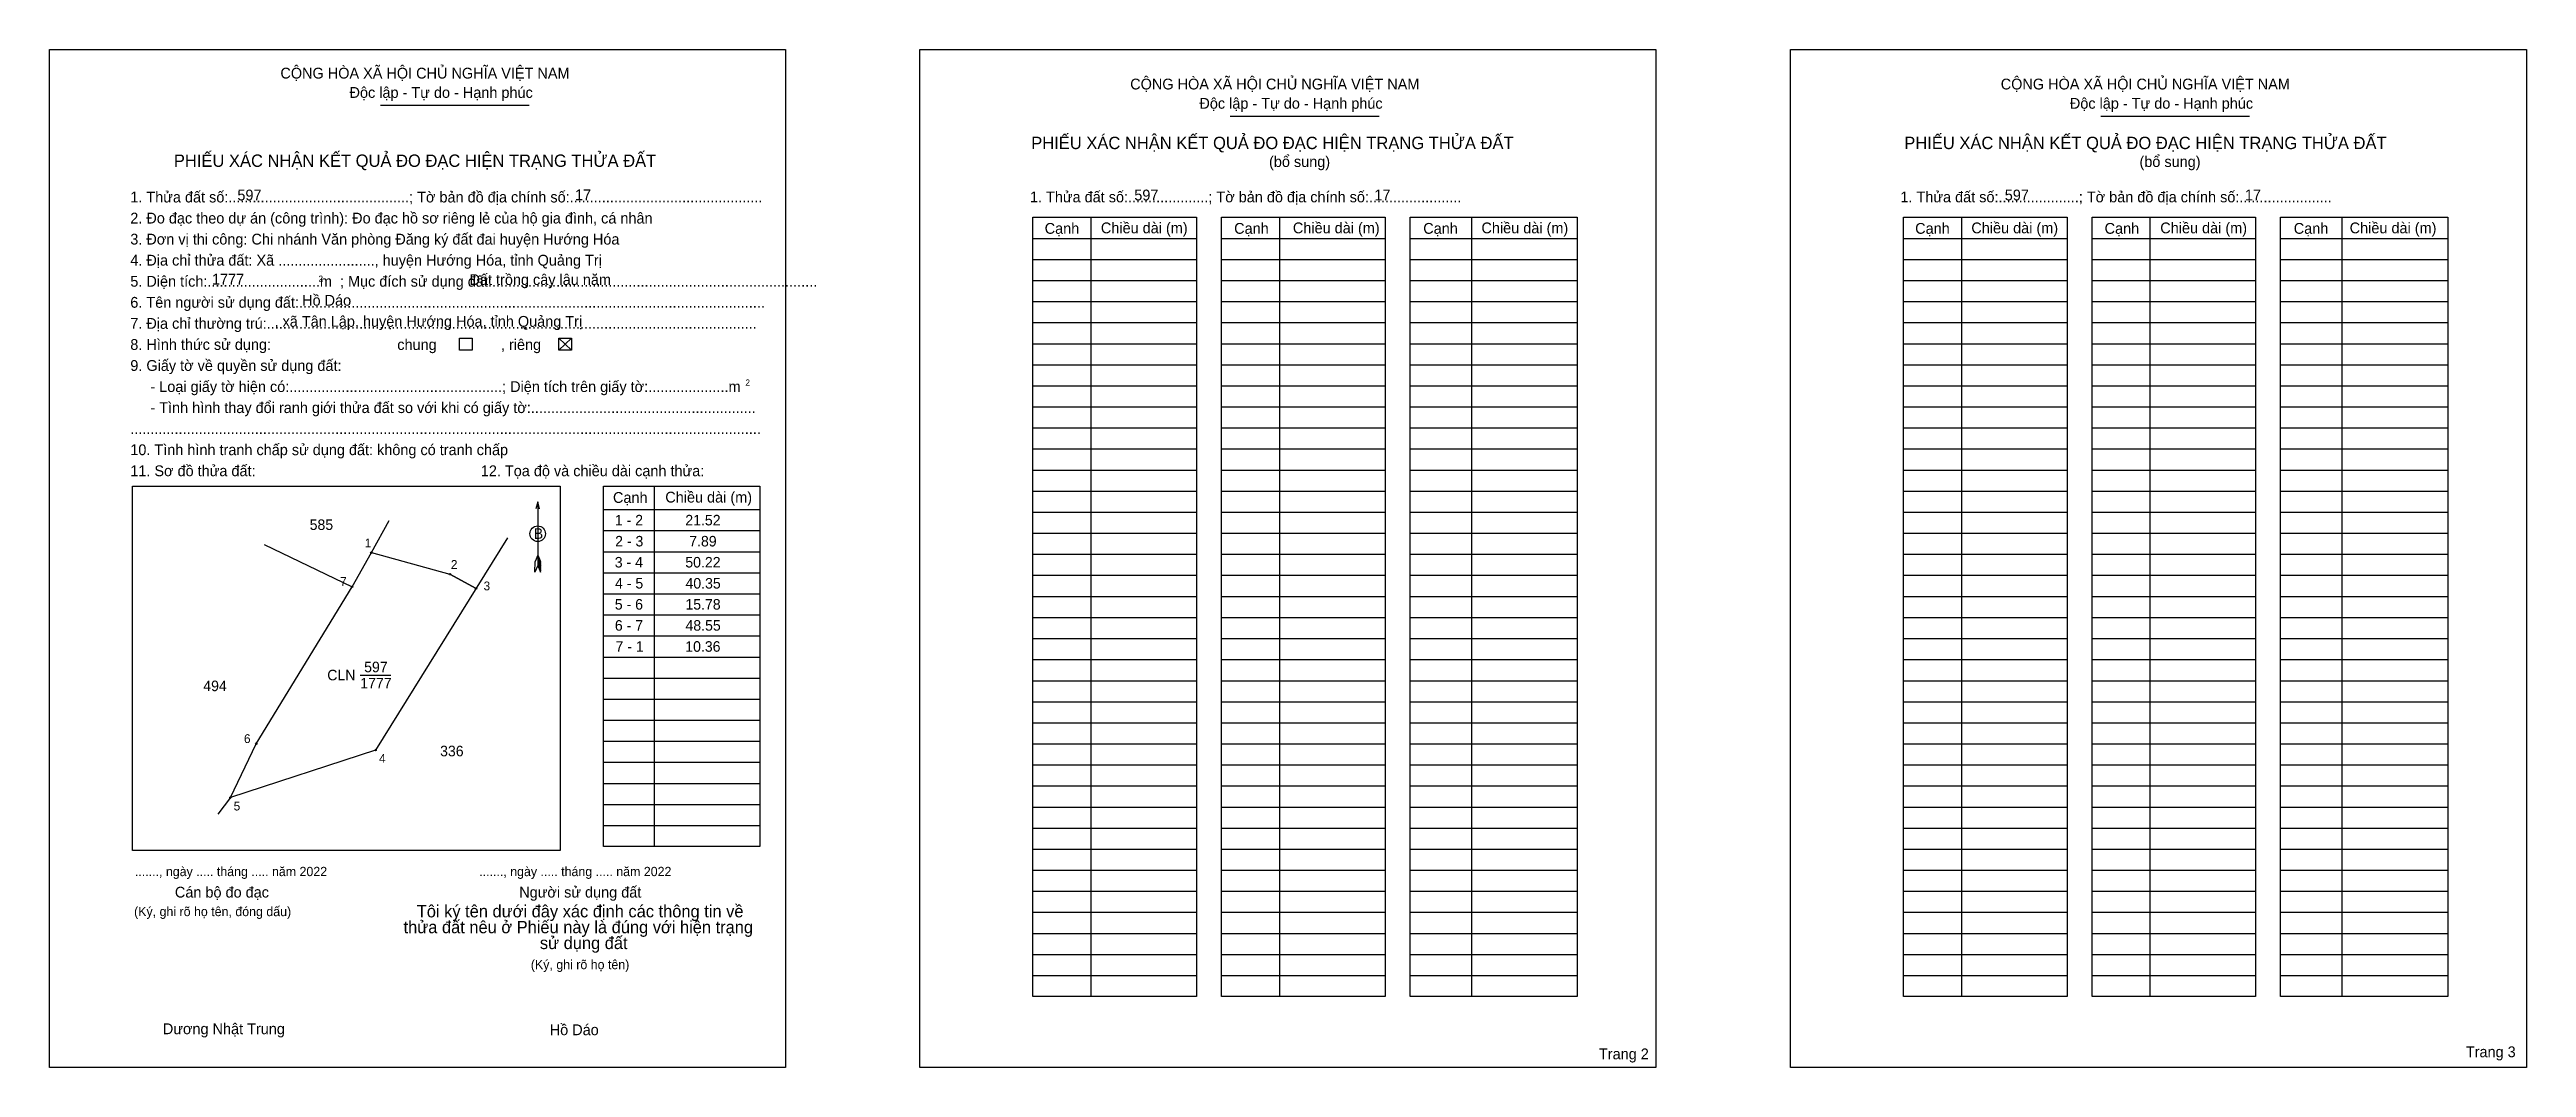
# Model space of a CAD drawing. Extents: x 545352 to 546007, y 1836032 to 1836301.
import ezdxf

# ---------------------------------------------------------------- set-up
doc = ezdxf.new("R2010")
doc.units = 0
for name, color, linetype in [('Level 1', 7, 'Continuous'), ('Level 10', 7, 'Continuous'), ('Level 11', 7, 'Continuous'), ('Level 13', 7, 'Continuous'), ('Level 2', 7, 'Continuous'), ('Level 25', 7, 'Continuous'), ('Level 27', 7, 'Continuous'), ('Level 48', 7, 'Continuous'), ('Level 50', 7, 'Continuous'), ('Level 52', 7, 'Continuous'), ('Level 55', 7, 'Continuous'), ('Level 6', 7, 'Continuous'), ('Level 9', 7, 'Continuous')]:
    doc.layers.add(name, color=color, linetype=linetype)

msp = doc.modelspace()

# ---------------------------------------------------------------- linework, layer by layer
at = {"layer": 'Level 1'}
for p, q in [((545352.41, 1836301.28), (545352.41, 1836301.28)), ((545582.3, 1836301.28), (545582.3, 1836301.28)), ((545439.8, 1836286.56), (545479.11, 1836286.56)), ((545664.24, 1836283.69), (545703.55, 1836283.69)), ((545894.14, 1836283.69), (545933.44, 1836283.69)), ((545627.44, 1836256.96), (545627.44, 1836051.16)), ((545677.24, 1836256.96), (545677.24, 1836051.16)), ((545727.96, 1836256.96), (545727.96, 1836051.16)), ((545857.33, 1836256.96), (545857.33, 1836051.16)), ((545907.13, 1836256.96), (545907.13, 1836051.16)), ((545957.85, 1836256.96), (545957.85, 1836051.16)), ((545612.14, 1836251.4), (545655.34, 1836251.4)), ((545661.94, 1836251.4), (545705.14, 1836251.4)), ((545711.74, 1836251.4), (545755.86, 1836251.4)), ((545842.04, 1836251.4), (545885.24, 1836251.4)), ((545891.83, 1836251.4), (545935.03, 1836251.4)), ((545941.63, 1836251.4), (545985.76, 1836251.4)), ((545612.14, 1836245.84), (545655.34, 1836245.84)), ((545661.94, 1836245.84), (545705.14, 1836245.84)), ((545711.74, 1836245.84), (545755.86, 1836245.84)), ((545842.04, 1836245.84), (545885.24, 1836245.84)), ((545891.83, 1836245.84), (545935.03, 1836245.84)), ((545941.63, 1836245.84), (545985.76, 1836245.84)), ((545612.14, 1836240.28), (545655.34, 1836240.28)), ((545661.94, 1836240.28), (545705.14, 1836240.28)), ((545711.74, 1836240.28), (545755.86, 1836240.28)), ((545842.04, 1836240.28), (545885.24, 1836240.28)), ((545891.83, 1836240.28), (545935.03, 1836240.28)), ((545941.63, 1836240.28), (545985.76, 1836240.28)), ((545612.14, 1836234.71), (545655.34, 1836234.71)), ((545612.14, 1836229.15), (545655.34, 1836229.15)), ((545661.94, 1836234.71), (545705.14, 1836234.71)), ((545661.94, 1836229.15), (545705.14, 1836229.15)), ((545711.74, 1836234.71), (545755.86, 1836234.71)), ((545711.74, 1836229.15), (545755.86, 1836229.15)), ((545842.04, 1836234.71), (545885.24, 1836234.71)), ((545842.04, 1836229.15), (545885.24, 1836229.15)), ((545891.83, 1836234.71), (545935.03, 1836234.71)), ((545891.83, 1836229.15), (545935.03, 1836229.15)), ((545941.63, 1836234.71), (545985.76, 1836234.71)), ((545941.63, 1836229.15), (545985.76, 1836229.15)), ((545486.91, 1836225.03), (545490.25, 1836221.92)), ((545486.91, 1836221.92), (545490.25, 1836225.03)), ((545612.14, 1836223.59), (545655.34, 1836223.59)), ((545661.94, 1836223.59), (545705.14, 1836223.59)), ((545711.74, 1836223.59), (545755.86, 1836223.59)), ((545842.04, 1836223.59), (545885.24, 1836223.59)), ((545891.83, 1836223.59), (545935.03, 1836223.59)), ((545941.63, 1836223.59), (545985.76, 1836223.59)), ((545612.14, 1836218.03), (545655.34, 1836218.03)), ((545661.94, 1836218.03), (545705.14, 1836218.03)), ((545711.74, 1836218.03), (545755.86, 1836218.03)), ((545842.04, 1836218.03), (545885.24, 1836218.03)), ((545891.83, 1836218.03), (545935.03, 1836218.03)), ((545941.63, 1836218.03), (545985.76, 1836218.03)), ((545612.14, 1836212.46), (545655.34, 1836212.46)), ((545661.94, 1836212.46), (545705.14, 1836212.46)), ((545711.74, 1836212.46), (545755.86, 1836212.46)), ((545842.04, 1836212.46), (545885.24, 1836212.46)), ((545891.83, 1836212.46), (545935.03, 1836212.46)), ((545941.63, 1836212.46), (545985.76, 1836212.46)), ((545612.14, 1836206.9), (545655.34, 1836206.9)), ((545661.94, 1836206.9), (545705.14, 1836206.9)), ((545711.74, 1836206.9), (545755.86, 1836206.9)), ((545842.04, 1836206.9), (545885.24, 1836206.9)), ((545891.83, 1836206.9), (545935.03, 1836206.9)), ((545941.63, 1836206.9), (545985.76, 1836206.9)), ((545612.14, 1836201.34), (545655.34, 1836201.34)), ((545661.94, 1836201.34), (545705.14, 1836201.34)), ((545711.74, 1836201.34), (545755.86, 1836201.34)), ((545842.04, 1836201.34), (545885.24, 1836201.34)), ((545891.83, 1836201.34), (545935.03, 1836201.34)), ((545941.63, 1836201.34), (545985.76, 1836201.34)), ((545612.14, 1836195.78), (545655.34, 1836195.78)), ((545612.14, 1836190.22), (545655.34, 1836190.22)), ((545661.94, 1836195.78), (545705.14, 1836195.78)), ((545661.94, 1836190.22), (545705.14, 1836190.22)), ((545711.74, 1836195.78), (545755.86, 1836195.78)), ((545711.74, 1836190.22), (545755.86, 1836190.22)), ((545842.04, 1836195.78), (545885.24, 1836195.78)), ((545842.04, 1836190.22), (545885.24, 1836190.22)), ((545891.83, 1836195.78), (545935.03, 1836195.78)), ((545891.83, 1836190.22), (545935.03, 1836190.22)), ((545941.63, 1836195.78), (545985.76, 1836195.78)), ((545941.63, 1836190.22), (545985.76, 1836190.22)), ((545374.3, 1836185.96), (545374.3, 1836185.96)), ((545512.06, 1836185.99), (545512.06, 1836090.78)), ((545612.14, 1836184.65), (545655.34, 1836184.65)), ((545661.94, 1836184.65), (545705.14, 1836184.65)), ((545711.74, 1836184.65), (545755.86, 1836184.65)), ((545842.04, 1836184.65), (545885.24, 1836184.65)), ((545891.83, 1836184.65), (545935.03, 1836184.65)), ((545941.63, 1836184.65), (545985.76, 1836184.65)), ((545481.33, 1836181.8), (545481.33, 1836164.98)), ((545498.71, 1836179.78), (545539.97, 1836179.78)), ((545612.14, 1836179.09), (545655.34, 1836179.09)), ((545661.94, 1836179.09), (545705.14, 1836179.09)), ((545711.74, 1836179.09), (545755.86, 1836179.09)), ((545842.04, 1836179.09), (545885.24, 1836179.09)), ((545891.83, 1836179.09), (545935.03, 1836179.09)), ((545941.63, 1836179.09), (545985.76, 1836179.09)), ((545498.71, 1836174.21), (545539.97, 1836174.21)), ((545612.14, 1836173.53), (545655.34, 1836173.53)), ((545661.94, 1836173.53), (545705.14, 1836173.53)), ((545711.74, 1836173.53), (545755.86, 1836173.53)), ((545842.04, 1836173.53), (545885.24, 1836173.53)), ((545891.83, 1836173.53), (545935.03, 1836173.53)), ((545941.63, 1836173.53), (545985.76, 1836173.53)), ((545480.59, 1836163.26), (545480.63, 1836166.04)), ((545481.33, 1836164.98), (545480.59, 1836163.26)), ((545481.33, 1836167.76), (545480.63, 1836166.04)), ((545481.33, 1836167.76), (545482.05, 1836166.04)), ((545481.33, 1836167.52), (545482.05, 1836165.79)), ((545481.33, 1836167.27), (545482.05, 1836165.55)), ((545481.33, 1836167.03), (545482.05, 1836165.3)), ((545481.33, 1836166.78), (545482.05, 1836165.05)), ((545481.33, 1836166.54), (545482.05, 1836164.8)), ((545481.33, 1836166.3), (545482.05, 1836164.55)), ((545481.33, 1836166.06), (545482.06, 1836164.3)), ((545481.33, 1836165.82), (545482.06, 1836164.05)), ((545481.33, 1836165.58), (545482.06, 1836163.8)), ((545481.33, 1836165.34), (545482.07, 1836163.56)), ((545481.33, 1836164.98), (545482.07, 1836163.26)), ((545482.07, 1836163.26), (545482.05, 1836166.04)), ((545498.71, 1836168.65), (545539.97, 1836168.65)), ((545612.14, 1836167.97), (545655.34, 1836167.97)), ((545661.94, 1836167.97), (545705.14, 1836167.97)), ((545711.74, 1836167.97), (545755.86, 1836167.97)), ((545842.04, 1836167.97), (545885.24, 1836167.97)), ((545891.83, 1836167.97), (545935.03, 1836167.97)), ((545941.63, 1836167.97), (545985.76, 1836167.97)), ((545498.71, 1836163.09), (545539.97, 1836163.09)), ((545498.71, 1836157.53), (545539.97, 1836157.53)), ((545612.14, 1836162.41), (545655.34, 1836162.41)), ((545612.14, 1836156.84), (545655.34, 1836156.84)), ((545661.94, 1836162.41), (545705.14, 1836162.41)), ((545661.94, 1836156.84), (545705.14, 1836156.84)), ((545711.74, 1836162.41), (545755.86, 1836162.41)), ((545711.74, 1836156.84), (545755.86, 1836156.84)), ((545842.04, 1836162.41), (545885.24, 1836162.41)), ((545842.04, 1836156.84), (545885.24, 1836156.84)), ((545891.83, 1836162.41), (545935.03, 1836162.41)), ((545891.83, 1836156.84), (545935.03, 1836156.84)), ((545941.63, 1836162.41), (545985.76, 1836162.41)), ((545941.63, 1836156.84), (545985.76, 1836156.84)), ((545498.71, 1836151.97), (545539.97, 1836151.97)), ((545612.14, 1836151.28), (545655.34, 1836151.28)), ((545661.94, 1836151.28), (545705.14, 1836151.28)), ((545711.74, 1836151.28), (545755.86, 1836151.28)), ((545842.04, 1836151.28), (545885.24, 1836151.28)), ((545891.83, 1836151.28), (545935.03, 1836151.28)), ((545941.63, 1836151.28), (545985.76, 1836151.28)), ((545498.71, 1836146.4), (545539.97, 1836146.4)), ((545612.14, 1836145.72), (545655.34, 1836145.72)), ((545661.94, 1836145.72), (545705.14, 1836145.72)), ((545711.74, 1836145.72), (545755.86, 1836145.72)), ((545842.04, 1836145.72), (545885.24, 1836145.72)), ((545891.83, 1836145.72), (545935.03, 1836145.72)), ((545941.63, 1836145.72), (545985.76, 1836145.72)), ((545498.71, 1836140.84), (545539.97, 1836140.84)), ((545612.14, 1836140.16), (545655.34, 1836140.16)), ((545661.94, 1836140.16), (545705.14, 1836140.16)), ((545711.74, 1836140.16), (545755.86, 1836140.16)), ((545842.04, 1836140.16), (545885.24, 1836140.16)), ((545891.83, 1836140.16), (545935.03, 1836140.16)), ((545941.63, 1836140.16), (545985.76, 1836140.16)), ((545498.71, 1836135.28), (545539.97, 1836135.28)), ((545612.14, 1836134.59), (545655.34, 1836134.59)), ((545661.94, 1836134.59), (545705.14, 1836134.59)), ((545711.74, 1836134.59), (545755.86, 1836134.59)), ((545842.04, 1836134.59), (545885.24, 1836134.59)), ((545891.83, 1836134.59), (545935.03, 1836134.59)), ((545941.63, 1836134.59), (545985.76, 1836134.59)), ((545498.71, 1836129.72), (545539.97, 1836129.72)), ((545498.71, 1836124.15), (545539.97, 1836124.15)), ((545612.14, 1836129.03), (545655.34, 1836129.03)), ((545661.94, 1836129.03), (545705.14, 1836129.03)), ((545711.74, 1836129.03), (545755.86, 1836129.03)), ((545842.04, 1836129.03), (545885.24, 1836129.03)), ((545891.83, 1836129.03), (545935.03, 1836129.03)), ((545941.63, 1836129.03), (545985.76, 1836129.03)), ((545498.71, 1836118.59), (545539.97, 1836118.59)), ((545612.14, 1836123.47), (545655.34, 1836123.47)), ((545612.14, 1836117.91), (545655.34, 1836117.91)), ((545661.94, 1836123.47), (545705.14, 1836123.47)), ((545661.94, 1836117.91), (545705.14, 1836117.91)), ((545711.74, 1836123.47), (545755.86, 1836123.47)), ((545711.74, 1836117.91), (545755.86, 1836117.91)), ((545842.04, 1836123.47), (545885.24, 1836123.47)), ((545842.04, 1836117.91), (545885.24, 1836117.91)), ((545891.83, 1836123.47), (545935.03, 1836123.47)), ((545891.83, 1836117.91), (545935.03, 1836117.91)), ((545941.63, 1836123.47), (545985.76, 1836123.47)), ((545941.63, 1836117.91), (545985.76, 1836117.91)), ((545498.71, 1836113.03), (545539.97, 1836113.03)), ((545612.14, 1836112.35), (545655.34, 1836112.35)), ((545661.94, 1836112.35), (545705.14, 1836112.35)), ((545711.74, 1836112.35), (545755.86, 1836112.35)), ((545842.04, 1836112.35), (545885.24, 1836112.35)), ((545891.83, 1836112.35), (545935.03, 1836112.35)), ((545941.63, 1836112.35), (545985.76, 1836112.35)), ((545498.71, 1836107.47), (545539.97, 1836107.47)), ((545612.14, 1836106.78), (545655.34, 1836106.78)), ((545661.94, 1836106.78), (545705.14, 1836106.78)), ((545711.74, 1836106.78), (545755.86, 1836106.78)), ((545842.04, 1836106.78), (545885.24, 1836106.78)), ((545891.83, 1836106.78), (545935.03, 1836106.78)), ((545941.63, 1836106.78), (545985.76, 1836106.78)), ((545498.71, 1836101.91), (545539.97, 1836101.91)), ((545612.14, 1836101.22), (545655.34, 1836101.22)), ((545661.94, 1836101.22), (545705.14, 1836101.22)), ((545711.74, 1836101.22), (545755.86, 1836101.22)), ((545842.04, 1836101.22), (545885.24, 1836101.22)), ((545891.83, 1836101.22), (545935.03, 1836101.22)), ((545941.63, 1836101.22), (545985.76, 1836101.22)), ((545498.71, 1836096.34), (545539.97, 1836096.34)), ((545612.14, 1836095.66), (545655.34, 1836095.66)), ((545661.94, 1836095.66), (545705.14, 1836095.66)), ((545711.74, 1836095.66), (545755.86, 1836095.66)), ((545842.04, 1836095.66), (545885.24, 1836095.66)), ((545891.83, 1836095.66), (545935.03, 1836095.66)), ((545941.63, 1836095.66), (545985.76, 1836095.66)), ((545487.28, 1836089.71), (545487.28, 1836089.71)), ((545612.14, 1836090.1), (545655.34, 1836090.1)), ((545661.94, 1836090.1), (545705.14, 1836090.1)), ((545711.74, 1836090.1), (545755.86, 1836090.1)), ((545842.04, 1836090.1), (545885.24, 1836090.1)), ((545891.83, 1836090.1), (545935.03, 1836090.1)), ((545941.63, 1836090.1), (545985.76, 1836090.1)), ((545612.14, 1836084.53), (545655.34, 1836084.53)), ((545612.14, 1836078.97), (545655.34, 1836078.97)), ((545661.94, 1836084.53), (545705.14, 1836084.53)), ((545661.94, 1836078.97), (545705.14, 1836078.97)), ((545711.74, 1836084.53), (545755.86, 1836084.53)), ((545711.74, 1836078.97), (545755.86, 1836078.97)), ((545842.04, 1836084.53), (545885.24, 1836084.53)), ((545842.04, 1836078.97), (545885.24, 1836078.97)), ((545891.83, 1836084.53), (545935.03, 1836084.53)), ((545891.83, 1836078.97), (545935.03, 1836078.97)), ((545941.63, 1836084.53), (545985.76, 1836084.53)), ((545941.63, 1836078.97), (545985.76, 1836078.97)), ((545612.14, 1836073.41), (545655.34, 1836073.41)), ((545661.94, 1836073.41), (545705.14, 1836073.41)), ((545711.74, 1836073.41), (545755.86, 1836073.41)), ((545842.04, 1836073.41), (545885.24, 1836073.41)), ((545891.83, 1836073.41), (545935.03, 1836073.41)), ((545941.63, 1836073.41), (545985.76, 1836073.41)), ((545612.14, 1836067.85), (545655.34, 1836067.85)), ((545661.94, 1836067.85), (545705.14, 1836067.85)), ((545711.74, 1836067.85), (545755.86, 1836067.85)), ((545842.04, 1836067.85), (545885.24, 1836067.85)), ((545891.83, 1836067.85), (545935.03, 1836067.85)), ((545941.63, 1836067.85), (545985.76, 1836067.85)), ((545612.14, 1836062.29), (545655.34, 1836062.29)), ((545661.94, 1836062.29), (545705.14, 1836062.29)), ((545711.74, 1836062.29), (545755.86, 1836062.29)), ((545842.04, 1836062.29), (545885.24, 1836062.29)), ((545891.83, 1836062.29), (545935.03, 1836062.29)), ((545941.63, 1836062.29), (545985.76, 1836062.29)), ((545612.14, 1836056.72), (545655.34, 1836056.72)), ((545661.94, 1836056.72), (545705.14, 1836056.72)), ((545711.74, 1836056.72), (545755.86, 1836056.72)), ((545842.04, 1836056.72), (545885.24, 1836056.72)), ((545891.83, 1836056.72), (545935.03, 1836056.72)), ((545941.63, 1836056.72), (545985.76, 1836056.72)), ((545546.79, 1836032.44), (545546.79, 1836032.44)), ((545776.67, 1836032.44), (545776.67, 1836032.44))]:
    msp.add_line(p, q, dxfattribs=at)
for points in [[(545612.14, 1836256.96), (545655.34, 1836256.96), (545655.34, 1836051.16), (545612.14, 1836051.16)], [(545661.94, 1836256.96), (545705.14, 1836256.96), (545705.14, 1836051.16), (545661.94, 1836051.16)], [(545711.74, 1836256.96), (545755.86, 1836256.96), (545755.86, 1836051.16), (545711.74, 1836051.16)], [(545842.04, 1836256.96), (545885.24, 1836256.96), (545885.24, 1836051.16), (545842.04, 1836051.16)], [(545891.83, 1836256.96), (545935.03, 1836256.96), (545935.03, 1836051.16), (545891.83, 1836051.16)], [(545941.63, 1836256.96), (545985.76, 1836256.96), (545985.76, 1836051.16), (545941.63, 1836051.16)], [(545374.3, 1836185.96), (545487.28, 1836185.96), (545487.28, 1836089.71), (545374.3, 1836089.71)], [(545498.71, 1836185.99), (545539.97, 1836185.99), (545539.97, 1836090.78), (545498.71, 1836090.78)]]:
    msp.add_lwpolyline(points, close=True, dxfattribs=at)
msp.add_lwpolyline([(545481.81, 1836180.01), (545481.33, 1836181.8), (545480.85, 1836180.01)], dxfattribs=at)
msp.add_circle((545481.33, 1836173.39), 2.05, dxfattribs=at)
at = {"layer": 'Level 10'}
for p, q in [((545473.38, 1836172.27), (545438.53, 1836116.26)), ((545432.33, 1836159.37), (545437.4, 1836168.4)), ((545437.4, 1836168.4), (545458.15, 1836162.7)), ((545407, 1836117.95), (545432.33, 1836159.37)), ((545458.15, 1836162.7), (545465.06, 1836158.9)), ((545400.17, 1836103.73), (545407, 1836117.95)), ((545438.53, 1836116.26), (545400.17, 1836103.73))]:
    msp.add_line(p, q, dxfattribs=at)
at = {"layer": 'Level 11'}
for centre in [(545437.4, 1836168.4), (545432.33, 1836159.37), (545458.15, 1836162.7), (545465.06, 1836158.9), (545407, 1836117.95), (545438.53, 1836116.26), (545438.53, 1836116.26), (545400.17, 1836103.73)]:
    msp.add_circle(centre, 0.185, dxfattribs=at)
at = {"layer": 'Level 2'}
for points in [[(545352.41, 1836301.28), (545546.78, 1836301.28), (545546.78, 1836032.44), (545352.41, 1836032.44)], [(545582.3, 1836301.28), (545776.67, 1836301.28), (545776.67, 1836032.44), (545582.3, 1836032.44)], [(545812.2, 1836301.28), (546006.57, 1836301.28), (546006.57, 1836032.44), (545812.2, 1836032.44)]]:
    msp.add_lwpolyline(points, close=True, dxfattribs=at)
at = {"layer": 'Level 25'}
for p, q in [((545437.4, 1836168.4), (545458.15, 1836162.7)), ((545465.06, 1836158.9), (545458.15, 1836162.7)), ((545438.53, 1836116.26), (545400.17, 1836103.73))]:
    msp.add_line(p, q, dxfattribs=at)
at = {"layer": 'Level 27'}
msp.add_line((545400.17, 1836103.73), (545396.82, 1836099.29), dxfattribs=at)
at = {"layer": 'Level 50'}
for points in [[(545460.65, 1836225.03), (545463.99, 1836225.03), (545463.99, 1836221.92), (545460.65, 1836221.92)], [(545486.91, 1836225.03), (545490.25, 1836225.03), (545490.25, 1836221.92), (545486.91, 1836221.92)]]:
    msp.add_lwpolyline(points, close=True, dxfattribs=at)
at = {"layer": 'Level 9'}
for p, q in [((545437.4, 1836168.4), (545442.14, 1836176.85)), ((545409.13, 1836170.56), (545432.33, 1836159.37)), ((545434.47, 1836136.07), (545442.52, 1836136.07))]:
    msp.add_line(p, q, dxfattribs=at)

# ---------------------------------------------------------------- texts
at = {"layer": 'Level 1'}
for s, height, p in [('CỘNG HÒA XÃ HỘI CHỦ NGHĨA VIỆT NAM', 2.8551, (545413.38, 1836293.61)), ('CỘNG HÒA XÃ HỘI CHỦ NGHĨA VIỆT NAM', 2.8551, (545637.82, 1836290.73)), ('CỘNG HÒA XÃ HỘI CHỦ NGHĨA VIỆT NAM', 2.8551, (545867.72, 1836290.73)), ('Độc lập - Tự do - Hạnh phúc', 2.8551, (545431.64, 1836288.51)), ('Độc lập - Tự do - Hạnh phúc', 2.8551, (545656.09, 1836285.64)), ('Độc lập - Tự do - Hạnh phúc', 2.8551, (545885.98, 1836285.64)), ('PHIẾU XÁC NHẬN KẾT QUẢ ĐO ĐẠC HIỆN TRẠNG THỬA ĐẤT', 3.2633, (545385.25, 1836270.29)), ('PHIẾU XÁC NHẬN KẾT QUẢ ĐO ĐẠC HIỆN TRẠNG THỬA ĐẤT', 3.2633, (545611.68, 1836274.98)), ('PHIẾU XÁC NHẬN KẾT QUẢ ĐO ĐẠC HIỆN TRẠNG THỬA ĐẤT', 3.2633, (545842.25, 1836274.98)), ('(bổ sung)', 2.855, (545674.48, 1836270.25)), ('(bổ sung)', 2.855, (545904.37, 1836270.25)), ('1. Thửa đất số:.............................................; Tờ bản đồ địa chính số:................................................', 2.85509, (545373.74, 1836260.89)), ('1. Thửa đất số:....................; Tờ bản đồ địa chính số:.......................', 2.8551, (545611.34, 1836260.92)), ('1. Thửa đất số:....................; Tờ bản đồ địa chính số:.......................', 2.8551, (545841.23, 1836260.92)), ('2. Đo đạc theo dự án (công trình): Đo đạc hồ sơ riêng lẻ của hộ gia đình, cá nhân', 2.8551, (545373.74, 1836255.33)), ('Cạnh', 2.855, (545615.23, 1836252.61)), ('Chiều dài (m)', 2.8551, (545630.07, 1836252.74)), ('Cạnh', 2.855, (545665.27, 1836252.61)), ('Chiều dài (m)', 2.8551, (545680.78, 1836252.74)), ('Cạnh', 2.855, (545715.21, 1836252.61)), ('Chiều dài (m)', 2.8551, (545730.58, 1836252.74)), ('Cạnh', 2.855, (545845.13, 1836252.61)), ('Chiều dài (m)', 2.8551, (545859.96, 1836252.74)), ('Cạnh', 2.855, (545895.16, 1836252.61)), ('Chiều dài (m)', 2.8551, (545909.86, 1836252.74)), ('Cạnh', 2.855, (545945.11, 1836252.61)), ('Chiều dài (m)', 2.8551, (545959.88, 1836252.74)), ('3. Đơn vị thi công: Chi nhánh Văn phòng Đăng ký đất đai huyện Hướng Hóa', 2.8551, (545373.74, 1836249.77)), ('4. Địa chỉ thửa đất: Xã ........................, huyện Hướng Hóa, tỉnh Quảng Trị', 2.8551, (545373.74, 1836244.21)), ('5. Diện tích:............................m  ; Mục đích sử dụng đất:.................................................................................', 2.85509, (545373.74, 1836238.64)), ('6. Tên người sử dụng đất:....................................................................................................................', 2.85509, (545373.74, 1836233.08)), ('2', 1.63, (545423.43, 1836239.94)), ('7. Địa chỉ thường trú:..........................................................................................................................', 2.85509, (545373.74, 1836227.52)), ('chung                , riêng', 2.8551, (545444.25, 1836221.93)), ('9. Giấy tờ về quyền sử dụng đất:', 2.8551, (545373.74, 1836216.4)), ('     - Loại giấy tờ hiện có:.....................................................; Diện tích trên giấy tờ:....................m', 2.85509, (545373.74, 1836210.83)), ('2', 1.63, (545536.19, 1836212.5)), ('     - Tình hình thay đổi ranh giới thửa đất so với khi có giấy tờ:........................................................', 2.85509, (545373.74, 1836205.27)), ('10. Tình hình tranh chấp sử dụng đất: không có tranh chấp', 2.8551, (545373.74, 1836194.15)), ('.............................................................................................................................................................', 2.85509, (545373.74, 1836199.71)), ('11. Sơ đồ thửa đất:', 2.8551, (545373.74, 1836188.59)), ('12. Tọa độ và chiều dài cạnh thửa:', 2.8551, (545466.31, 1836188.59)), ('Cạnh', 2.855, (545501.22, 1836181.54)), ('Chiều dài (m)', 2.8551, (545515.03, 1836181.63)), ('B', 2.78, (545480.3, 1836172.04)), ('......., ngày ..... tháng ..... năm 2022', 2.4474, (545374.96, 1836082.97)), ('......., ngày ..... tháng ..... năm 2022', 2.4474, (545465.89, 1836082.97)), ('Cán bộ đo đạc', 2.8551, (545385.52, 1836077.31)), ('Người sử dụng đất', 2.8551, (545476.46, 1836077.31)), ('(Ký, ghi rõ họ tên, đóng dấu)', 2.4474, (545374.74, 1836072.4)), ('Tôi ký tên dưới đây xác định các thông tin về', 3.2444, (545449.39, 1836072.08)), ('thửa đất nêu ở Phiếu này là đúng với hiện trạng', 3.2444, (545445.91, 1836067.89)), ('sử dụng đất', 3.2444, (545481.91, 1836063.7)), ('(Ký, ghi rõ họ tên)', 2.4474, (545479.52, 1836058.39)), ('Dương Nhật Trung', 2.8551, (545382.34, 1836041.22)), ('Trang 2', 2.855, (545761.62, 1836034.59)), ('Trang 3', 2.855, (545990.56, 1836035.14))]:
    msp.add_text(s, height=height, dxfattribs=at).set_placement(p)
at = {"layer": 'Level 13'}
for s, p in [('CLN', (545425.76, 1836134.68)), ('597', (545435.5, 1836136.81)), ('1777', (545434.48, 1836132.55))]:
    msp.add_text(s, height=2.781, dxfattribs=at).set_placement(p)
at = {"layer": 'Level 48'}
msp.add_text('8. Hình thức sử dụng:', height=2.8552, dxfattribs=at).set_placement((545373.74, 1836221.96))
at = {"layer": 'Level 52'}
for s, p in [('585', (545421.11, 1836174.4)), ('1 - 2', (545501.71, 1836175.6)), ('21.52', (545520.32, 1836175.6)), ('2 - 3', (545501.79, 1836170.04)), ('7.89', (545521.35, 1836170.04)), ('3 - 4', (545501.69, 1836164.48)), ('50.22', (545520.32, 1836164.48)), ('4 - 5', (545501.76, 1836158.92)), ('40.35', (545520.37, 1836158.92)), ('5 - 6', (545501.7, 1836153.36)), ('6 - 7', (545501.72, 1836147.79)), ('48.55', (545520.37, 1836147.79)), ('15.78', (545520.35, 1836153.36)), ('7 - 1', (545501.88, 1836142.23)), ('10.36', (545520.31, 1836142.23)), ('494', (545393.01, 1836131.82)), ('336', (545455.56, 1836114.62))]:
    msp.add_text(s, height=2.781, dxfattribs=at).set_placement(p)
at = {"layer": 'Level 55'}
for s, p in [('1', (545437.37, 1836168.4)), ('7', (545432.3, 1836159.37)), ('2', (545458.12, 1836162.7)), ('3', (545465.03, 1836158.9)), ('6', (545406.97, 1836117.95)), ('4', (545438.5, 1836116.26)), ('5', (545400.14, 1836103.73))]:
    msp.add_text(s, height=0.0927, dxfattribs=at).set_placement(p)
at = {"layer": 'Level 6'}
for s, height, p in [('597', 2.855, (545402.02, 1836261.42)), ('17', 2.855, (545491.18, 1836261.47)), ('597', 2.855, (545638.89, 1836261.42)), ('17', 2.855, (545702.31, 1836261.44)), ('597', 2.855, (545868.79, 1836261.42)), ('17', 2.855, (545932.2, 1836261.44)), ('1777', 2.855, (545395.3, 1836239.2)), ('Đất trồng cây lâu năm', 2.8552, (545463.33, 1836239.09)), ('Hồ Dáo', 2.855, (545419.12, 1836233.62)), (', xã Tân Lập, huyện Hướng Hóa, tỉnh Quảng Trị', 2.8552, (545411.83, 1836228.05)), ('Hồ Dáo', 2.855, (545484.51, 1836040.96))]:
    msp.add_text(s, height=height, dxfattribs=at).set_placement(p)
at = {"layer": 'Level 9'}
for s, p in [('1', (545435.68, 1836169.81)), ('2', (545458.41, 1836164.12)), ('7', (545429.15, 1836159.62)), ('3', (545467.04, 1836158.45)), ('6', (545403.77, 1836118.12)), ('4', (545439.45, 1836112.91)), ('5', (545401.04, 1836100.31))]:
    msp.add_text(s, height=2.32, dxfattribs=at).set_placement(p)

doc.saveas('drawing.dxf')
